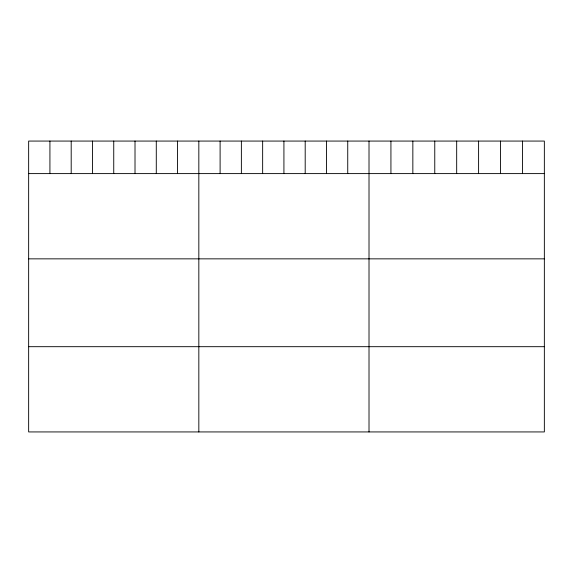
<?xml version="1.0" encoding="UTF-8"?>
<svg xmlns="http://www.w3.org/2000/svg" width="573" height="573" viewBox="0 0 573 573"><rect width="100%" height="100%" fill="white"/><g stroke="black" fill="none" stroke-linecap="round" stroke-linejoin="round"><path stroke-width="0.86" d="M544.35 173.605L544.35 431.935L28.65 431.935L28.65 141.065L544.35 141.065L544.35 173.605L28.65 173.605M28.65 258.853L544.35 258.853M28.65 346.686L544.35 346.686M522.433 141.065L522.433 173.605M500.516 141.065L500.516 173.605M478.598 141.065L478.598 173.605M456.681 141.065L456.681 173.605M434.764 141.065L434.764 173.605M412.846 141.065L412.846 173.605M390.929 141.065L390.929 173.605M369.012 141.065L369.012 431.935M347.739 141.065L347.739 173.605M326.467 141.065L326.467 173.605M305.194 141.065L305.194 173.605M283.921 141.065L283.921 173.605M262.649 141.065L262.649 173.605M241.376 141.065L241.376 173.605M220.104 141.065L220.104 173.605M198.831 141.065L198.831 431.935M177.558 141.065L177.558 173.605M156.286 141.065L156.286 173.605M135.013 141.065L135.013 173.605M113.741 141.065L113.741 173.605M92.468 141.065L92.468 173.605M71.195 141.065L71.195 173.605M49.923 141.065L49.923 173.605"/></g></svg>
